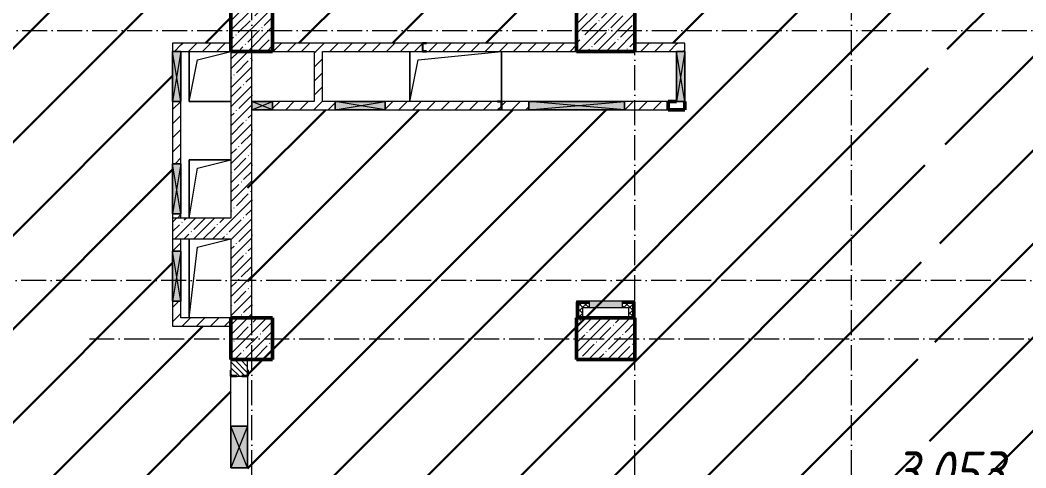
# Model space of a CAD drawing. Header units: millimetres. Extents: x -17017 to 628417, y -109036 to 199237.
# Drawn here: x 530578 to 542655, y -69285 to -63910 of the extents above; entities that cross this region are included whole.
import ezdxf

# ---------------------------------------------------------------- set-up
doc = ezdxf.new("R2010")
doc.units = ezdxf.units.MM
doc.linetypes.add('50_200_ШТРИХ_1Т_ш5_п1_п1_', pattern=[700, 500, -100, 0, -100])
for name, color, linetype, lineweight in [('A-DETL-GENF-OTLN', 7, 'Continuous', 9), ('A-FLOR-____-OTLN', 7, 'Continuous', 9), ('A-GENM-____-MCUT', 7, 'Continuous', 25), ('A-GENM-____-OTLN', 7, 'Continuous', 9), ('A-GENM-____-OTLN-1', 7, 'Continuous', 25), ('A-GLAZ-____-OTLN', 7, 'Continuous', 9), ('A-WALL-____-MCUT-1', 7, 'Continuous', 9), ('A-WALL-____-MCUT-2', 7, 'Continuous', 50), ('A-WALL-____-MCUT-3', 7, 'Continuous', 9), ('A-WALL-____-PATT-1', 7, 'Continuous', 9), ('A-WALL-FNSH-MCUT-1', 7, 'Continuous', 9), ('I-WALL-____-OTLN', 7, 'Continuous', 9), ('S-COLS-____-MCUT', 7, 'Continuous', 50), ('S-COLS-____-OTLN', 7, 'Continuous', 9), ('S-GRID-____-OTLN-1', 7, '50_200_ШТРИХ_1Т_ш5_п1_п1_', 9), ('Марки помещений', 7, 'Continuous', 9), ('стяжа', 7, 'Continuous', 30)]:
    doc.layers.add(name, color=color, linetype=linetype, lineweight=lineweight)
doc.layers.add('A-WALL-____-PATT-3', color=9, linetype='Continuous', lineweight=9, true_color=0x808080)
doc.styles.add('ISOCPEUR_I_2', font='isocpeui.ttf', dxfattribs={"width": 0.85, "height": 2.3})
pattern_1 = [(45, (239739.3, -3652.16), (-561.266, 561.266), [])]
pattern_2 = [(45, (523510, -90515.61), (-114.04925, 114.04925), []), (45, (523624.06, -90515.61), (-114.04925, 114.04925), [201.612, -40.322, 3.353, -36.97])]
pattern_3 = [(45, (523510.01, -90515.61), (-84.8528, 84.8528), [])]
pattern_4 = [(45, (523510.01, -90515.614), (-35.35534, 35.35534), []), (135, (523510.01, -90515.614), (-35.35534, -35.35534), [])]

# ---------------------------------------------------------------- blocks, each defined once
blk = doc.blocks.new('BSC_Колонна _Прямоугольная - 500х500-V7-АР1_План отверстий 3 этажа в осях 1-64_А-ГГ')
at = {"layer": 'S-COLS-____-OTLN'}
h = blk.add_hatch(dxfattribs=at)
h.set_pattern_fill('FP_41', color=256, style=0, pattern_type=2)
h.set_pattern_definition([(45, (-9850, -26481.04), (-114.04925, 114.04925), []), (45, (-9735.95, -26481.04), (-114.04925, 114.04925), [201.613, -40.323, 3.353, -36.97])])
h.paths.add_polyline_path([(-250, -250), (250, -250), (250, 250), (-250, 250)], flags=0)
at = {"layer": 'S-COLS-____-MCUT'}
for p, q in [((250, 250), (-250, 250)), ((-250, 250), (-250, -250)), ((250, -250), (250, 250)), ((-250, -250), (250, -250))]:
    blk.add_line(p, q, dxfattribs=at)
blk = doc.blocks.new('BSC_Колонна _Прямоугольная - 500х700-V10-АР1_План отверстий 3 этажа в осях 1-64_А-ГГ')
at = {"layer": 'S-COLS-____-OTLN'}
h = blk.add_hatch(dxfattribs=at)
h.set_pattern_fill('FP_44', color=256, style=0, pattern_type=2)
h.set_pattern_definition([(315, (-22781.04, 14100), (114.0493, 114.0493), []), (315, (-22781.04, 13985.95), (114.0493, 114.0493), [201.613, -40.323, 3.353, -36.97])])
h.paths.add_polyline_path([(-250, 350), (-250, -350), (250, -350), (250, 350)], flags=0)
at = {"layer": 'S-COLS-____-MCUT'}
for p, q in [((250, 350), (-250, 350)), ((-250, 350), (-250, -350)), ((250, -350), (250, 350)), ((-250, -350), (250, -350))]:
    blk.add_line(p, q, dxfattribs=at)
blk = doc.blocks.new('BSC_Колонна _Прямоугольная - 500х700-V11-АР1_План отверстий 3 этажа в осях 1-64_А-ГГ')
at = {"layer": 'S-COLS-____-OTLN'}
h = blk.add_hatch(dxfattribs=at)
h.set_pattern_fill('FP_45', color=256, style=0, pattern_type=2)
h.set_pattern_definition([(315, (-26481.04, 14100), (114.04925, 114.04925), []), (315, (-26481.04, 13985.95), (114.04925, 114.04925), [201.613, -40.323, 3.353, -36.97])])
h.paths.add_polyline_path([(-250, 350), (-250, -350), (250, -350), (250, 350)], flags=0)
at = {"layer": 'S-COLS-____-MCUT'}
for p, q in [((250, 350), (-250, 350)), ((-250, 350), (-250, -350)), ((250, -350), (250, 350)), ((-250, -350), (250, -350))]:
    blk.add_line(p, q, dxfattribs=at)
blk = doc.blocks.new('154_Фахверк_СКБ_Швеллер - Тип_100_3960-28494444-АР1_План отверстий 3 этажа в осях 1-64_А-ГГ')
at = {"layer": 'A-GENM-____-MCUT'}
for p, q in [((125, 50), (175, 50)), ((125, -50), (125, 50)), ((128, 47), (128, -47)), ((175, 47), (128, 47)), ((175, 50), (175, 47)), ((175, -50), (125, -50)), ((128, -47), (175, -47)), ((175, -47), (175, -50))]:
    blk.add_line(p, q, dxfattribs=at)
blk = doc.blocks.new('154_Фахверк_СКБ_Швеллер - Тип_100_3380-28551448-АР1_План отверстий 3 этажа в осях 1-64_А-ГГ')
at = {"layer": 'A-GENM-____-MCUT'}
for p, q in [((175, 50), (125, 50)), ((125, 50), (125, -50)), ((128, 47), (175, 47)), ((128, -47), (128, 47)), ((175, 47), (175, 50)), ((125, -50), (175, -50)), ((175, -47), (128, -47)), ((175, -50), (175, -47))]:
    blk.add_line(p, q, dxfattribs=at)
blk = doc.blocks.new('Фахверк_СКБ_Уголок - 200_3960-28268576-АР1_План отверстий 3 этажа в осях 1-64_А-ГГ')
at = {"layer": 'A-GENM-____-MCUT'}
for p, q in [((200, 156), (125, 156)), ((125, 156), (125, 81)), ((131, 81), (131, 150)), ((131, 150), (200, 150)), ((200, 150), (200, 156)), ((125, 81), (131, 81)), ((131, 19), (125, 19)), ((125, 19), (125, -56)), ((131, -50), (131, 19)), ((125, -56), (200, -56)), ((200, -50), (131, -50)), ((200, -56), (200, -50))]:
    blk.add_line(p, q, dxfattribs=at)
blk = doc.blocks.new('AR_Отверстие прямоугольное _в плите_ - AR_Отверстие прямоугольное _в плите_-30552824-АР1_План отверстий 3 этажа в осях 1-64_А-ГГ')
at = {"layer": 'A-GENM-____-OTLN'}
for p, q in [((250, 350), (-250, 350)), ((-250, 350), (-250, -350)), ((-250, -350), (-150, 250)), ((-150, 250), (250, 350))]:
    blk.add_line(p, q, dxfattribs=at)
blk = doc.blocks.new('AR_Отверстие прямоугольное _в плите_ - AR_Отверстие прямоугольное _в плите_-30552826-АР1_План отверстий 3 этажа в осях 1-64_А-ГГ')
at = {"layer": 'A-GENM-____-OTLN'}
for p, q in [((-250, 475), (-250, -475)), ((-250, -475), (-150, 375)), ((-150, 375), (250, 475))]:
    blk.add_line(p, q, dxfattribs=at)
blk = doc.blocks.new('AR_Отверстие прямоугольное _в плите_ - AR_Отверстие прямоугольное _в плите_-30552682-АР1_План отверстий 3 этажа в осях 1-64_А-ГГ')
at = {"layer": 'A-GENM-____-OTLN'}
for p, q in [((-550, 300), (-550, -300)), ((-450, 200), (550, 300)), ((550, -300), (550, 300)), ((-550, -300), (-450, 200))]:
    blk.add_line(p, q, dxfattribs=at)
blk = doc.blocks.new('AR_Отверстие прямоугольное _в плите_ - AR_Отверстие прямоугольное _в плите_-30552698-АР1_План отверстий 3 этажа в осях 1-64_А-ГГ')
at = {"layer": 'A-GENM-____-OTLN'}
for p, q in [((-250, 300), (-250, -300)), ((-150, 200), (250, 300)), ((-250, -300), (-150, 200)), ((-250, -300), (250, -300))]:
    blk.add_line(p, q, dxfattribs=at)
blk = doc.blocks.new('AR_Отверстие Ниша - Лючок-32406239-АР1_План отверстий 3 этажа в осях 1-64_А-ГГ')
at = {"layer": 'A-GLAZ-____-OTLN'}
blk.add_hatch(color=256, dxfattribs=at).paths.add_polyline_path([(200, 37), (-200, 37), (-200, -38), (200, -38)], flags=0)
for p, q in [((200, 37), (-200, 37)), ((-200, 37), (-200, -38)), ((200, -38), (200, 37)), ((-200, -38), (200, -38))]:
    blk.add_line(p, q, dxfattribs=at)
blk = doc.blocks.new('AR_Отверстие прямоугольное _в стене_ - AR_Отверстие прямоугольное _в стене__ОВ-36997986-АР1_План отверстий 3 этажа в осях 1-64_А-ГГ')
at = {"layer": 'A-GLAZ-____-OTLN'}
blk.add_hatch(color=256, dxfattribs=at).paths.add_polyline_path([(300, 50), (-300, 50), (-300, -50), (300, -50)], flags=0)
at = {"layer": 'A-DETL-GENF-OTLN'}
for p, q in [((-300, -50), (-300, 50)), ((-300, 50), (300, 50)), ((300, 50), (-300, -50)), ((-300, 50), (300, -50)), ((300, 50), (-300, 50)), ((-300, 50), (-300, -50)), ((300, 50), (300, -50)), ((300, -50), (300, 50)), ((300, -50), (-300, -50)), ((-300, -50), (300, -50))]:
    blk.add_line(p, q, dxfattribs=at)
blk = doc.blocks.new('AR_Отверстие прямоугольное _в стене__БезПР - AR_Отверстие прямоугольное _в стене__БезПР-36428146-АР1_План отверстий 3 этажа в осях 1-64_А-ГГ')
at = {"layer": 'A-GLAZ-____-OTLN'}
blk.add_hatch(color=256, dxfattribs=at).paths.add_polyline_path([(125, 50), (-125, 50), (-125, -50), (125, -50)], flags=0)
at = {"layer": 'A-DETL-GENF-OTLN'}
for p, q in [((-125, -50), (-125, 50)), ((-125, 50), (125, 50)), ((125, 50), (-125, -50)), ((-125, 50), (125, -50)), ((125, 50), (-125, 50)), ((-125, 50), (-125, -50)), ((125, 50), (125, -50)), ((125, -50), (125, 50)), ((125, -50), (-125, -50)), ((-125, -50), (125, -50))]:
    blk.add_line(p, q, dxfattribs=at)
blk = doc.blocks.new('AR_Отверстие прямоугольное _в стене_ - AR_Отверстие прямоугольное _в стене__ОВ-37085671-АР1_План отверстий 3 этажа в осях 1-64_А-ГГ')
at = {"layer": 'A-GLAZ-____-OTLN'}
blk.add_hatch(color=256, dxfattribs=at).paths.add_polyline_path([(-376, 50), (-575, 50), (-575, -50), (575, -50), (575, 50)], flags=0)
at = {"layer": 'A-DETL-GENF-OTLN'}
for p, q in [((-575, -50), (-575, 50)), ((-575, 50), (575, 50)), ((575, 50), (-575, -50)), ((-575, 50), (575, -50)), ((575, 50), (-575, 50)), ((-575, 50), (-575, -50)), ((575, 50), (575, -50)), ((575, -50), (575, 50)), ((575, -50), (-575, -50)), ((-575, -50), (575, -50))]:
    blk.add_line(p, q, dxfattribs=at)
blk = doc.blocks.new('AR_Отверстие прямоугольное _в стене__БезПР - AR_Отверстие прямоугольное _в стене__БезПР-36427847-АР1_План отверстий 3 этажа в осях 1-64_А-ГГ')
at = {"layer": 'A-GLAZ-____-OTLN'}
blk.add_hatch(color=256, dxfattribs=at).paths.add_polyline_path([(250, 100), (-250, 100), (-250, -100), (250, -100)], flags=0)
at = {"layer": 'A-DETL-GENF-OTLN'}
for p, q in [((-250, -100), (-250, 100)), ((-250, 100), (250, 100)), ((250, 100), (-250, -100)), ((-250, 100), (250, -100)), ((250, 100), (-250, 100)), ((-250, 100), (-250, -100)), ((250, 100), (250, -100)), ((250, -100), (250, 100)), ((250, -100), (-250, -100)), ((-250, -100), (250, -100))]:
    blk.add_line(p, q, dxfattribs=at)
at = {"layer": 'A-GLAZ-____-OTLN'}
blk.add_line((250, 100), (-250, 100), dxfattribs=at)
blk = doc.blocks.new('AR_Отверстие прямоугольное _в стене__БезПР - AR_Отверстие прямоугольное _в стене__БезПР-36899670-АР1_План отверстий 3 этажа в осях 1-64_А-ГГ')
at = {"layer": 'A-GLAZ-____-OTLN'}
blk.add_hatch(color=256, dxfattribs=at).paths.add_polyline_path([(300, 50), (-300, 50), (-300, -50), (300, -50)], flags=0)
at = {"layer": 'A-DETL-GENF-OTLN'}
for p, q in [((-300, -50), (-300, 50)), ((-300, 50), (300, 50)), ((300, 50), (-300, -50)), ((-300, 50), (300, -50)), ((300, 50), (-300, 50)), ((-300, 50), (-300, -50)), ((300, 50), (300, -50)), ((300, -50), (300, 50)), ((300, -50), (-300, -50)), ((-300, -50), (300, -50))]:
    blk.add_line(p, q, dxfattribs=at)
at = {"layer": 'A-GLAZ-____-OTLN'}
blk.add_line((300, 50), (-300, 50), dxfattribs=at)
blk = doc.blocks.new('AR_Отверстие прямоугольное _в стене_ - AR_Отверстие прямоугольное _в стене__ОВ-36998953-АР1_План отверстий 3 этажа в осях 1-64_А-ГГ')
at = {"layer": 'A-GLAZ-____-OTLN'}
blk.add_hatch(color=256, dxfattribs=at).paths.add_polyline_path([(300, 50), (-300, 50), (-300, -50), (300, -50)], flags=0)
at = {"layer": 'A-DETL-GENF-OTLN'}
for p, q in [((-300, -50), (-300, 50)), ((-300, 50), (300, 50)), ((300, 50), (-300, -50)), ((-300, 50), (300, -50)), ((300, 50), (-300, 50)), ((-300, 50), (-300, -50)), ((300, 50), (300, -50)), ((300, -50), (300, 50)), ((300, -50), (-300, -50)), ((-300, -50), (300, -50))]:
    blk.add_line(p, q, dxfattribs=at)
blk = doc.blocks.new('AR_Отверстие прямоугольное _в стене_ - AR_Отверстие прямоугольное _в стене__ОВ-36996514-АР1_План отверстий 3 этажа в осях 1-64_А-ГГ')
at = {"layer": 'A-GLAZ-____-OTLN'}
blk.add_hatch(color=256, dxfattribs=at).paths.add_polyline_path([(300, -50), (300, 50), (-300, 50), (-300, -50)], flags=0)
at = {"layer": 'A-DETL-GENF-OTLN'}
for p, q in [((-300, -50), (-300, 50)), ((-300, 50), (300, 50)), ((300, 50), (-300, -50)), ((-300, 50), (300, -50)), ((300, 50), (-300, 50)), ((-300, 50), (-300, -50)), ((300, 50), (300, -50)), ((300, -50), (300, 50)), ((300, -50), (-300, -50)), ((-300, -50), (300, -50))]:
    blk.add_line(p, q, dxfattribs=at)
blk = doc.blocks.new('BSC_Колонна _Прямоугольная1 - 200х100 _металл_-V219-АР1_План отверстий 3 этажа в осях 1-64_А-ГГ')
at = {"layer": 'S-COLS-____-MCUT'}
for p, q in [((0, 50), (-100, 50)), ((-100, 50), (-100, -50)), ((100, -50), (100, 50)), ((-100, -50), (100, -50))]:
    blk.add_line(p, q, dxfattribs=at)
blk = doc.blocks.new('3эт')
at = {"layer": 'S-GRID-____-OTLN-1', "color": 251, "ltscale": 0.6, "true_color": 0x636466}
for p, q in [((293620.7, -91346.1), (293620.7, -36982.5)), ((298220.7, -91346.1), (298220.7, -36982.5)), ((300820.7, -91346.1), (300820.7, -36982.5)), ((279101.9, -60382.4), (310478.4, -60382.4)), ((310478.4, -63382.4), (279101.9, -63382.4)), ((291670.7, -64082.4), (310478.4, -64082.4))]:
    blk.add_line(p, q, dxfattribs=at)

msp = doc.modelspace()

# ---------------------------------------------------------------- hatches: boundary and pattern name
at = {"layer": 'A-WALL-____-PATT-1'}
h = msp.add_hatch(dxfattribs=at)
h.set_pattern_fill('FP_4', color=256, style=0, pattern_type=2)
h.set_pattern_definition(pattern_3)
h.paths.add_polyline_path([(532410, -66285), (532510, -66285), (532510, -66235), (532410, -66235)], flags=0)
h.paths.add_polyline_path([(532510, -65635), (532510, -64885), (532410, -64885), (532410, -65635), (532443, -65635)], flags=0)
h.paths.add_polyline_path([(532410, -64285), (532510, -64285), (532510, -64185), (532410, -64185)], flags=0)
h = msp.add_hatch(dxfattribs=at)
h.set_pattern_fill('FP_4', color=256, style=0, pattern_type=2)
h.set_pattern_definition(pattern_3)
h.paths.add_polyline_path([(533110, -64285), (533110, -64185), (532510, -64185), (532510, -64285)], flags=0)
h = msp.add_hatch(dxfattribs=at)
h.set_pattern_fill('FP_4', color=256, style=0, pattern_type=2)
h.set_pattern_definition(pattern_3)
h.paths.add_polyline_path([(537260, -64285), (537260, -64185), (535460, -64185), (535460, -64188), (535413, -64188), (535413, -64282), (535460, -64282), (535460, -64285)], flags=0)
h.paths.add_polyline_path([(534210, -64285), (535410, -64285), (535410, -64185), (533610, -64185), (533610, -64285), (534110, -64285)], flags=0)
h = msp.add_hatch(dxfattribs=at)
h.set_pattern_fill('FP_4', color=256, style=0, pattern_type=2)
h.set_pattern_definition(pattern_3)
h.paths.add_polyline_path([(538460, -64285), (538460, -64185), (537960, -64185), (537960, -64285)], flags=0)
h = msp.add_hatch(dxfattribs=at)
h.set_pattern_fill('FP_4', color=256, style=0, pattern_type=2)
h.set_pattern_definition(pattern_3)
h.paths.add_polyline_path([(538560, -64285), (538560, -64185), (538460, -64185), (538460, -64285), (538546, -64285)], flags=0)
h = msp.add_hatch(dxfattribs=at)
h.set_pattern_fill('FP_38', color=256, style=0, pattern_type=2)
h.set_pattern_definition(pattern_2)
h.paths.add_polyline_path([(533110, -67485), (533360, -67485), (533360, -64285), (533110, -64285), (533110, -66535)], flags=0)
h = msp.add_hatch(dxfattribs=at)
h.set_pattern_fill('FP_4', color=256, style=0, pattern_type=2)
h.set_pattern_definition(pattern_3)
h.paths.add_polyline_path([(534210, -64885), (534210, -64285), (534110, -64285), (534110, -64885)], flags=0)
h = msp.add_hatch(dxfattribs=at)
h.set_pattern_fill('FP_4', color=256, style=0, pattern_type=2)
h.set_pattern_definition(pattern_3)
h.paths.add_polyline_path([(538360, -64985), (538360, -64885), (537835, -64885), (537835, -64985)], flags=0)
h.paths.add_polyline_path([(536360, -64985), (536685, -64985), (536685, -64885), (536360, -64885), (536360, -64982)], flags=0)
h.paths.add_polyline_path([(536310, -64985), (536310, -64982), (536357, -64982), (536357, -64888), (536310, -64888), (536310, -64885), (534960, -64885), (534960, -64985)], flags=0)
h.paths.add_polyline_path([(533610, -64985), (534360, -64985), (534360, -64885), (533610, -64885), (533610, -64955)], flags=0)
h = msp.add_hatch(dxfattribs=at)
h.set_pattern_fill('FP_38', color=256, style=0, pattern_type=2)
h.set_pattern_definition(pattern_2)
h.paths.add_polyline_path([(533110, -66535), (533110, -66285), (532410, -66285), (532410, -66535)], flags=0)
h = msp.add_hatch(dxfattribs=at)
h.set_pattern_fill('FP_4', color=256, style=0, pattern_type=2)
h.set_pattern_definition(pattern_3)
h.paths.add_polyline_path([(532410, -67485), (532510, -67485), (532510, -67285), (532410, -67285)], flags=0)
h.paths.add_polyline_path([(532410, -66685), (532510, -66685), (532510, -66535), (532410, -66535)], flags=0)
h = msp.add_hatch(dxfattribs=at)
h.set_pattern_fill('FP_4', color=256, style=0, pattern_type=2)
h.set_pattern_definition(pattern_3)
h.paths.add_polyline_path([(533110, -67585), (533110, -67485), (532410, -67485), (532410, -67585)], flags=0)
h = msp.add_hatch(dxfattribs=at)
h.set_pattern_fill('FP_6', color=256, style=0, pattern_type=2)
h.set_pattern_definition([(135, (523510.01, -90515.614), (-35.35534, -35.35534), [])])
h.paths.add_polyline_path([(533310, -72785), (533310, -72135), (533110, -72135), (533110, -72785)], flags=0)
h.paths.add_polyline_path([(533255, -71985), (533310, -71985), (533310, -71685), (533110, -71685), (533110, -71985)], flags=0)
h.paths.add_polyline_path([(533310, -71435), (533310, -69891), (533241, -69891), (533241, -69885), (533179, -69885), (533179, -69891), (533110, -69891), (533110, -71435), (533217, -71435)], flags=0)
h.paths.add_polyline_path([(533179, -68185), (533241, -68185), (533241, -68179), (533310, -68179), (533310, -67985), (533110, -67985), (533110, -68179), (533179, -68179)], flags=0)
at = {"layer": 'A-WALL-____-PATT-3'}
h = msp.add_hatch(dxfattribs=at)
h.set_pattern_fill('FP_7', color=256, style=0, pattern_type=2)
h.set_pattern_definition(pattern_4)
h.paths.add_polyline_path([(537935, -67360), (537935, -67310), (537810, -67310), (537810, -67360), (537885, -67360)], flags=0)
h.paths.add_polyline_path([(537410, -67360), (537410, -67310), (537285, -67310), (537285, -67360), (537335, -67360)], flags=0)
h = msp.add_hatch(dxfattribs=at)
h.set_pattern_fill('FP_7', color=256, style=0, pattern_type=2)
h.set_pattern_definition(pattern_4)
h.paths.add_polyline_path([(537335, -67485), (537335, -67360), (537285, -67360), (537285, -67485)], flags=0)
h = msp.add_hatch(dxfattribs=at)
h.set_pattern_fill('FP_7', color=256, style=0, pattern_type=2)
h.set_pattern_definition(pattern_4)
h.paths.add_polyline_path([(537935, -67485), (537935, -67360), (537885, -67360), (537885, -67485)], flags=0)
at = {"layer": 'S-COLS-____-OTLN'}
h = msp.add_hatch(dxfattribs=at)
h.set_pattern_fill('FP_38', color=256, style=0, pattern_type=2)
h.set_pattern_definition(pattern_2)
h.paths.add_polyline_path([(533110, -67985), (533610, -67985), (533610, -67485), (533110, -67485)], flags=0)
at = {"layer": 'стяжа'}
h = msp.add_hatch(dxfattribs=at)
h.set_pattern_fill('ANSI31', color=5, scale=250)
h.set_pattern_definition(pattern_1)
h.paths.add_polyline_path([(528910, -76885), (528904, -76885), (528904, -76810), (528910, -76585), (528610, -76585), (528310, -76585), (528310, -75485), (528310, -75085), (528310, -72785), (528610, -72785), (529110, -72785), (529110, -72560), (529110, -72410), (529116, -72410), (529116, -72479), (529116, -72485), (529116, -72560), (529110, -72785), (529110, -73285), (529112, -73310), (529116, -73310), (529116, -73385), (529110, -73630), (529110, -73880), (529110, -74085), (529116, -74085), (529116, -74160), (529116, -74285), (529110, -74460), (529110, -74910), (529116, -74910), (529116, -74979), (529116, -74985), (529116, -75060), (529110, -76085), (529110, -76585), (529110, -76810), (529116, -76810), (529116, -76885), (529110, -78585), (529116, -78585), (529116, -78660), (529110, -78810), (529116, -78810), (529116, -78885), (529110, -79585), (529116, -79585), (529116, -79660), (529116, -79785), (529110, -80485), (529110, -80985), (533110, -80985), (533110, -80485), (533110, -80360), (533104, -80360), (533104, -80285), (533110, -79135), (533104, -79135), (533104, -79060), (533110, -78560), (533104, -78560), (533104, -78480), (533110, -78480), (533110, -76785), (533104, -76785), (533104, -76710), (533110, -76585), (533110, -76085), (533110, -74460), (533110, -74160), (533110, -73985), (533110, -73585), (533110, -73285), (532510, -73285), (532510, -73031), (532510, -72285), (532510, -71900), (532510, -71750), (532510, -71335), (532510, -70235), (532510, -70085), (533110, -70085), (533110, -69960), (533104, -69960), (533104, -69880), (533110, -69880), (533110, -69285), (533110, -68785), (533110, -68185), (533104, -68185), (533104, -68110), (533110, -67985), (533110, -67585), (532410, -67585), (532410, -67285), (532410, -66685), (532410, -66535), (532410, -66285), (532410, -66235), (532410, -65635), (532410, -64885), (532410, -64285), (532410, -64185), (533110, -64185), (533110, -63785), (533110, -63260), (533104, -63260), (533104, -63180), (533110, -63180), (533110, -62035), (533104, -62035), (533104, -61960), (533110, -61085), (533110, -60185), (535310, -60185), (535360, -60185), (537410, -60285), (537360, -60285), (537360, -61085), (533110, -61085), (533110, -62029), (533179, -62029), (533229, -62035), (533310, -62035), (533310, -61960), (533310, -61285), (541710, -61285), (541710, -58035), (541510, -58035), (541510, -61085), (537610, -61085), (537610, -60041), (537541, -60041), (537541, -60035), (537410, -60035), (537410, -58885), (537404, -58885), (537404, -58810), (537410, -58285), (537410, -57785), (537410, -57485), (538104, -57485), (538104, -57385), (538110, -56385), (538110, -55985), (538110, -55685), (538104, -55685), (538104, -55585), (537410, -55585), (537410, -55485), (537410, -54485), (537410, -53935), (537410, -52285), (537410, -51785), (537410, -51335), (537410, -49235), (537860, -49235), (537860, -49085), (537854, -49085), (537854, -49010), (537860, -48185), (537854, -48185), (537854, -48110), (537854, -48035), (537860, -47535), (537860, -47085), (537860, -46685), (537860, -44885), (537860, -43285), (537610, -43285), (537610, -43135), (537410, -43135), (537011, -43041), (536910, -43041), (535110, -43035), (535110, -43041), (535035, -43041), (533610, -43035), (533610, -43285), (533610, -43610), (533616, -43610), (533616, -43685), (533610, -44425), (533610, -44825), (533610, -45310), (533616, -45310), (533616, -45379), (533616, -45385), (533616, -45460), (533610, -46285), (533610, -46785), (533610, -46885), (533610, -48935), (533560, -49085), (533410, -49085), (533410, -49135), (529110, -49135), (529110, -51785), (529110, -52285), (529110, -52510), (529116, -52510), (529116, -52585), (529041, -52585), (528910, -52585), (528910, -54380), (529110, -54380), (529110, -54310), (529116, -54310), (529116, -54379), (529116, -54385), (529116, -54460), (529110, -54785), (529110, -55285), (529110, -55585), (529116, -55585), (529116, -55660), (529110, -55660), (529110, -55591), (528979, -55591), (528979, -55585), (528904, -55585), (528904, -55660), (528910, -55660), (528910, -56479), (529041, -56479), (529041, -56485), (529110, -56485), (529110, -57785), (529110, -58285), (529110, -58610), (529116, -58610), (529116, -58785), (529110, -58785), (529110, -59185), (529110, -60310), (529116, -60310), (529116, -60379), (529116, -60385), (529116, -60460), (529110, -63785), (529110, -64285), (529110, -64710), (529116, -64710), (529116, -64785), (529116, -64791), (529116, -64860), (529110, -65085), (529110, -65685), (529110, -65860), (529116, -65860), (529116, -65929), (529116, -65935), (529116, -66010), (529110, -66785), (529110, -67285), (529110, -68410), (529116, -68410), (529116, -68485), (529116, -68491), (529116, -68560), (529110, -69185), (529110, -69560), (529116, -69560), (529116, -69629), (529116, -69635), (529116, -69710), (529110, -70195), (529110, -70595), (529110, -71335), (529110, -71510), (529116, -71510), (529116, -71585), (529116, -71591), (529116, -71735), (528910, -71735), (528910, -71660), (528904, -71660), (528904, -71591), (528904, -71585), (528904, -71510), (528910, -71335), (529110, -71335), (529110, -70595), (528910, -70595), (528910, -70485), (528610, -70485), (528610, -71185), (528510, -71285), (528510, -69785), (528456, -69785), (527260, -69785), (527085, -69785), (527085, -71860), (521710, -71860), (521710, -69785), (521310, -69785), (521310, -70560), (521316, -70560), (521316, -70635), (521310, -72435), (521316, -72435), (521316, -72585), (521410, -72585), (521410, -72785), (521560, -72785), (521560, -73285), (521310, -73285), (521310, -73560), (521316, -73560), (521316, -73635), (521310, -75435), (521316, -75435), (521316, -75510), (521312, -75885), (521410, -75885), (521410, -76085), (521560, -76085), (521560, -76585), (521410, -76585), (521410, -76785), (521316, -76808), (521316, -76885), (521310, -78685), (521316, -78685), (521316, -78760), (521310, -80485), (521560, -80485), (521560, -80735), (523695, -80735), (523695, -80235), (525660, -80235), (526210, -80235), (528310, -80235), (528310, -78685), (528904, -78685), (528904, -78585)])
h.paths.add_polyline_path([(528904, -72560), (528904, -72485), (528904, -72479), (528910, -72479), (529070, -72480), (529070, -72485), (528979, -72485), (528979, -72491), (528910, -72491), (528910, -72560)], flags=16)
h.paths.add_polyline_path([(533110, -58285), (533110, -57785), (533610, -57785), (533610, -58285)], flags=16)
h.paths.add_polyline_path([(537404, -60110), (537404, -60041), (537410, -60041), (537410, -60110)], flags=16)
h.paths.add_polyline_path([(529116, -56485), (529116, -56410), (529110, -56410), (529110, -56479)], flags=16)
h.paths.add_polyline_path([(533110, -52285), (533110, -51785), (533610, -51785), (533610, -52285)], flags=16)
h.paths.add_polyline_path([(528910, -65685), (528910, -65085), (528910, -64860), (528904, -64860), (528904, -64791), (528904, -64785), (528904, -64635), (528360, -64635), (528360, -63285), (528360, -62935), (528360, -62860), (528360, -62060), (528360, -61035), (528206, -61035), (528160, -61035), (527010, -61035), (526964, -61035), (526810, -61035), (526810, -61485), (526110, -61485), (526110, -61035), (523710, -61035), (523660, -61035), (521310, -61035), (521310, -61560), (521316, -61560), (521316, -61635), (521310, -63785), (521560, -63785), (521560, -64285), (521410, -64285), (521410, -64485), (521310, -66435), (521310, -66435), (521316, -66435), (521316, -66585), (521410, -66585), (521410, -66785), (521560, -66785), (521560, -66935), (524960, -66935), (524960, -66535), (525060, -66535), (525360, -66535), (526810, -66535), (526860, -66535), (528460, -66535), (528910, -66535), (528910, -66010), (528904, -66010), (528904, -65935), (528904, -65929), (528904, -65860)], flags=17)
h.paths.add_polyline_path([(526885, -69785), (524260, -69785), (524210, -69785), (521910, -69785), (521910, -71660), (526885, -71660)], flags=17)
h.paths.add_polyline_path([(536910, -80135), (537260, -80135), (537260, -78735), (535360, -78735), (535310, -78735), (533310, -78735), (533310, -79060), (533316, -79060), (533316, -79135), (533310, -80285), (533316, -80285), (533316, -80360), (533310, -80485), (533610, -80485), (533610, -80735), (536910, -80735), (536910, -80535)], flags=17)
h.paths.add_polyline_path([(555335, -85285), (554710, -85285), (552310, -85285), (552310, -85035), (552110, -85035), (551010, -85035), (550560, -85035), (549310, -85035), (549310, -84935), (549310, -84635), (548985, -84635), (548985, -84641), (548910, -84641), (548910, -84635), (548460, -84635), (548060, -84635), (547210, -84635), (547210, -84641), (547135, -84641), (546710, -84638), (546710, -85235), (545810, -85235), (543310, -85235), (542610, -85235), (542610, -84641), (542510, -84641), (542510, -84635), (541960, -84635), (541560, -84635), (540810, -84635), (540810, -84935), (540810, -85035), (539460, -85035), (539010, -85035), (538510, -85035), (538510, -92185), (540310, -92185), (540310, -91935), (540810, -91935), (540810, -92085), (541010, -92085), (541010, -92185), (543310, -92185), (543310, -91935), (543810, -91935), (543810, -92085), (544010, -92085), (544010, -92185), (546310, -92185), (546310, -92179), (546385, -92179), (546760, -92181), (546760, -92085), (546960, -92085), (546960, -92185), (547435, -92185), (547435, -92179), (547510, -92179), (549310, -92185), (549310, -91935), (549810, -91935), (549810, -92085), (550010, -92085), (550010, -92185), (550435, -92185), (550435, -92179), (550510, -92179), (552310, -92185), (552310, -91935), (552810, -91935), (552810, -92185), (553435, -92185), (553435, -92179), (553510, -92179), (555310, -92185), (555310, -92179)])
h.paths.add_polyline_path([(558310, -88035), (558310, -87985), (558310, -85185), (557910, -85185), (557910, -84635), (557785, -84635), (557785, -84641), (557710, -84641), (557710, -84635), (557065, -84635), (556815, -84635), (556560, -84635), (556560, -84641), (556485, -84641), (556210, -84636), (556210, -85185), (555535, -85185), (555535, -92185), (556435, -92185), (556435, -92179), (556510, -92179), (558310, -92185), (558310, -91935), (558310, -91885), (558310, -90735), (558310, -90689)])
h.paths.add_polyline_path([(586160, -85035), (581160, -85035), (581160, -84635), (580260, -84635), (580260, -84641), (580185, -84641), (579535, -84635), (579535, -84641), (579460, -84641), (579460, -84635), (578960, -84635), (578560, -84635), (577760, -84635), (577760, -84641), (577685, -84641), (577360, -84635), (577360, -84935), (577010, -84935), (577010, -85385), (576910, -85385), (576860, -85385), (575660, -85385), (574260, -85385), (574260, -85135), (571960, -85135), (571360, -85135), (571310, -85135), (571210, -85135), (571210, -84641), (571110, -84641), (570700, -84635), (569800, -84635), (569310, -84635), (569310, -84641), (569160, -84641), (569160, -85035), (567860, -85035), (567860, -84935), (567860, -84635), (567735, -84635), (567735, -84641), (567660, -84641), (567220, -84635), (566820, -84635), (565960, -84635), (565960, -84641), (565910, -84641), (565910, -85185), (564860, -85185), (564060, -85185), (563760, -85185), (563160, -85185), (563060, -85185), (561860, -85185), (561860, -91935), (562360, -91935), (562360, -92085), (562560, -92085), (562385, -92110), (562360, -92185), (562360, -92435), (562704, -92435), (562704, -92366), (562710, -92254), (562710, -92435), (564510, -92435), (564510, -92366), (564510, -92254), (564510, -92179), (564660, -92179), (564660, -92085), (564860, -92085), (564860, -91935), (565360, -91935), (565360, -92085), (565560, -92085), (565385, -92110), (565360, -92185), (565360, -92435), (565704, -92435), (565704, -92366), (565710, -92254), (565710, -92435), (567510, -92435), (567510, -92366), (567510, -92254), (567510, -92179), (567585, -92179), (567860, -92185), (567860, -91935), (568360, -91935), (568360, -92085), (568560, -92085), (568385, -92110), (568360, -92185), (568360, -92435), (568704, -92435), (568704, -92366), (568710, -92254), (568710, -92435), (573510, -92435), (573510, -92366), (573510, -92254), (573510, -92179), (573660, -92179), (573660, -92085), (573860, -92085), (573860, -91935), (574360, -91935), (574360, -92185), (574635, -92185), (574635, -92179), (574710, -92179), (576510, -92185), (576510, -92179), (576660, -92179), (576660, -92085), (576860, -92085), (576860, -91935), (577360, -91935), (577360, -92085), (577560, -92085), (577385, -92110), (577360, -92185), (577360, -92435), (577704, -92435), (577704, -92366), (577710, -92254), (577710, -92435), (579510, -92435), (579510, -92366), (579510, -92254), (579510, -92179), (579585, -92179), (580635, -92185), (580635, -92179), (580710, -92179), (582510, -92185), (582510, -92179), (582660, -92179), (582660, -92085), (582860, -92085), (582860, -91935), (583360, -91935), (583360, -92185), (583635, -92185), (583635, -92179), (583710, -92179), (585510, -92185), (585510, -92179), (585660, -92179), (585660, -92085), (585860, -92085), (585860, -91935), (586160, -91935)])
h.paths.add_polyline_path([(562704, -92185), (562635, -92185), (562635, -92179), (562704, -92179)], flags=16)
h.paths.add_polyline_path([(565635, -92179), (565704, -92179), (565704, -92185), (565635, -92185)], flags=16)
h.paths.add_polyline_path([(568635, -92179), (568704, -92179), (568704, -92185), (568635, -92185)], flags=16)
h.paths.add_polyline_path([(577635, -92179), (577704, -92179), (577704, -92185), (577635, -92185)], flags=16)
h.paths.add_polyline_path([(560505, -85335), (558410, -85335), (558410, -87985), (558410, -88035), (558410, -90460), (560505, -90460)], flags=17)
h.paths.add_polyline_path([(561810, -85335), (560705, -85335), (560705, -90660), (558410, -90660), (558410, -90735), (558410, -91935), (558810, -91935), (558810, -92185), (559435, -92185), (559435, -92179), (559510, -92179), (561310, -92185), (561310, -91935), (561810, -91935)])
h.paths.add_polyline_path([(524295, -77976), (525954, -77976), (525954, -76776), (524295, -76776)], flags=24)
h.paths.add_polyline_path([(533689, -57118), (535279, -57118), (535279, -55918), (533689, -55918)], flags=24)
h.paths.add_polyline_path([(523885, -64232), (525586, -64232), (525586, -63032), (523885, -63032)], flags=24)
h.paths.add_polyline_path([(534085, -80327), (535729, -80327), (535729, -79127), (534085, -79127)], flags=24)
h.paths.add_polyline_path([(543427, -78355), (545084, -78355), (545084, -77155), (543427, -77155)], flags=9)
h.paths.add_polyline_path([(547127, -88804), (548814, -88804), (548814, -87604), (547127, -87604)], flags=24)
h.paths.add_polyline_path([(555836, -88785), (557494, -88785), (557494, -87585), (555836, -87585)], flags=24)
h.paths.add_polyline_path([(571632, -88582), (573291, -88582), (573291, -87382), (571632, -87382)], flags=24)
h.paths.add_polyline_path([(589685, -88724), (591318, -88724), (591318, -87524), (589685, -87524)], flags=9)
h.paths.add_polyline_path([(579987, -83561), (581665, -83561), (581665, -82361), (579987, -82361)], flags=9)
h = msp.add_hatch(dxfattribs=at)
h.set_pattern_fill('ANSI31', color=5, scale=250)
h.set_pattern_definition(pattern_1)
h.paths.add_polyline_path([(541510, -58035), (539960, -58035), (538810, -58035), (538110, -58035), (538110, -58285), (537610, -58285), (537610, -58810), (537616, -58810), (537616, -58885), (537610, -60035), (537616, -60035), (537616, -60110), (537610, -61085), (541510, -61085)])
h.paths.add_polyline_path([(537860, -62035), (537860, -61989), (537860, -61285), (533310, -61285), (533310, -61960), (533316, -61960), (533316, -62035), (533310, -63185), (533316, -63185), (533316, -63260), (533310, -63785), (533610, -63785), (533610, -64185), (535410, -64185), (535460, -64185), (537260, -64185), (537260, -63785), (537860, -63785), (537860, -63231), (537860, -63185)])
h = msp.add_hatch(dxfattribs=at)
h.set_pattern_fill('ANSI31', color=3, scale=250)
h.set_pattern_definition(pattern_1)
h.paths.add_polyline_path([(541710, -64985), (533310, -64985), (533310, -78635), (540980, -78635)])
h.paths.add_polyline_path([(538560, -64185), (541710, -64185), (541710, -64985), (538560, -64985)])
h.paths.add_polyline_path([(541710, -61285), (537960, -61285), (537960, -64185), (541710, -64185)])
h.paths.add_polyline_path([(541710, -58035), (546810, -58035), (546810, -80485), (540910, -80610)])

# ---------------------------------------------------------------- linework, layer by layer
at = {"layer": 'A-FLOR-____-OTLN'}
for p, q in [((532610, -64885), (532610, -64285)), ((535260, -64885), (535260, -64285)), ((536360, -64285), (536360, -64885)), ((533110, -64885), (532610, -64885)), ((532610, -65585), (533110, -65585)), ((532610, -66285), (532610, -65585)), ((532610, -67485), (532610, -66535))]:
    msp.add_line(p, q, dxfattribs=at)
at = {"layer": 'A-WALL-____-MCUT-1'}
for p, q in [((533110, -64285), (533110, -66285)), ((533360, -64885), (533360, -64285)), ((533360, -67485), (533360, -64985)), ((533110, -66285), (532410, -66285)), ((532410, -66285), (532410, -66535)), ((532410, -66535), (533110, -66535)), ((533110, -66535), (533110, -67485)), ((533110, -67485), (533360, -67485))]:
    msp.add_line(p, q, dxfattribs=at)
at = {"layer": 'A-WALL-____-MCUT-2'}
for p, q in [((537410, -67297), (537273, -67297)), ((537273, -67297), (537273, -67485)), ((537948, -67297), (537810, -67297)), ((537948, -67297), (537948, -67485))]:
    msp.add_line(p, q, dxfattribs=at)
at = {"layer": 'A-WALL-____-MCUT-3'}
for p, q in [((537410, -67310), (537285, -67310)), ((537285, -67310), (537285, -67485)), ((537335, -67360), (537410, -67360)), ((537335, -67485), (537335, -67360)), ((537935, -67310), (537810, -67310)), ((537810, -67360), (537885, -67360)), ((537885, -67360), (537885, -67485)), ((537935, -67310), (537935, -67485)), ((533110, -67985), (533110, -68110)), ((533310, -67985), (533110, -67985)), ((533310, -68110), (533310, -67985)), ((533179, -68185), (533241, -68185))]:
    msp.add_line(p, q, dxfattribs=at)
at = {"layer": 'A-WALL-FNSH-MCUT-1'}
for p, q in [((532410, -64185), (532410, -64285)), ((533110, -64185), (532410, -64185)), ((535410, -64185), (533610, -64185)), ((537260, -64185), (535460, -64185)), ((538560, -64185), (537960, -64185)), ((538560, -64285), (538560, -64185)), ((532510, -64285), (533110, -64285)), ((533610, -64285), (534110, -64285)), ((534110, -64285), (534110, -64885)), ((534210, -64285), (535410, -64285)), ((534210, -64885), (534210, -64285)), ((535460, -64285), (537260, -64285)), ((537960, -64285), (538460, -64285)), ((532410, -64885), (532410, -65635)), ((532510, -65635), (532510, -64885)), ((534110, -64885), (533610, -64885)), ((534360, -64885), (534210, -64885)), ((536310, -64885), (534960, -64885)), ((536685, -64885), (536360, -64885)), ((538360, -64885), (537835, -64885)), ((533610, -64985), (534360, -64985)), ((534960, -64985), (536310, -64985)), ((536360, -64985), (536685, -64985)), ((537835, -64985), (538360, -64985)), ((532410, -66235), (532410, -66285)), ((532510, -66285), (532510, -66235)), ((532410, -66535), (532410, -66685)), ((532510, -66685), (532510, -66535)), ((532410, -67285), (532410, -67585)), ((532510, -67485), (532510, -67285)), ((537410, -67285), (537260, -67285)), ((537260, -67285), (537260, -67485)), ((537960, -67285), (537810, -67285)), ((537960, -67485), (537960, -67285)), ((533110, -67485), (532510, -67485)), ((533110, -67585), (533110, -67485)), ((532410, -67585), (533110, -67585))]:
    msp.add_line(p, q, dxfattribs=at)
at = {"layer": 'I-WALL-____-OTLN'}
for p, q in [((533110, -68785), (533110, -68185)), ((533310, -68185), (533310, -68785))]:
    msp.add_line(p, q, dxfattribs=at)
at = {"layer": 'S-COLS-____-MCUT'}
for p, q in [((533610, -67485), (533110, -67485)), ((533110, -67485), (533110, -67985)), ((533610, -67985), (533610, -67485)), ((533110, -67985), (533610, -67985))]:
    msp.add_line(p, q, dxfattribs=at)

# ---------------------------------------------------------------- block references
at = {"layer": 'A-GENM-____-OTLN'}
for name, p in [('AR_Отверстие прямоугольное _в плите_ - AR_Отверстие прямоугольное _в плите_-30552698-АР1_План отверстий 3 этажа в осях 1-64_А-ГГ', (532860, -64585)), ('AR_Отверстие прямоугольное _в плите_ - AR_Отверстие прямоугольное _в плите_-30552682-АР1_План отверстий 3 этажа в осях 1-64_А-ГГ', (535810, -64585)), ('AR_Отверстие прямоугольное _в плите_ - AR_Отверстие прямоугольное _в плите_-30552824-АР1_План отверстий 3 этажа в осях 1-64_А-ГГ', (532860, -65935)), ('AR_Отверстие прямоугольное _в плите_ - AR_Отверстие прямоугольное _в плите_-30552826-АР1_План отверстий 3 этажа в осях 1-64_А-ГГ', (532860, -67010))]:
    msp.add_blockref(name, p, dxfattribs=at)
at = {"layer": 'A-GENM-____-OTLN-1'}
msp.add_blockref('154_Фахверк_СКБ_Швеллер - Тип_100_3380-28551448-АР1_План отверстий 3 этажа в осях 1-64_А-ГГ', (535285, -64235), dxfattribs=at)
for name, p, rotation in [('154_Фахверк_СКБ_Швеллер - Тип_100_3960-28494444-АР1_План отверстий 3 этажа в осях 1-64_А-ГГ', (536485, -64935), 180), ('Фахверк_СКБ_Уголок - 200_3960-28268576-АР1_План отверстий 3 этажа в осях 1-64_А-ГГ', (533260, -68310), 89.99999999999991)]:
    msp.add_blockref(name, p, dxfattribs=dict(at, rotation=rotation))
at = {"layer": 'A-GLAZ-____-OTLN'}
for name, p, rotation in [('AR_Отверстие прямоугольное _в стене__БезПР - AR_Отверстие прямоугольное _в стене__БезПР-36899670-АР1_План отверстий 3 этажа в осях 1-64_А-ГГ', (532460, -64585), 269.9999999999999), ('AR_Отверстие прямоугольное _в стене_ - AR_Отверстие прямоугольное _в стене__ОВ-36998953-АР1_План отверстий 3 этажа в осях 1-64_А-ГГ', (538510, -64585), 270), ('AR_Отверстие прямоугольное _в стене__БезПР - AR_Отверстие прямоугольное _в стене__БезПР-36428146-АР1_План отверстий 3 этажа в осях 1-64_А-ГГ', (533485, -64935), 180), ('AR_Отверстие прямоугольное _в стене_ - AR_Отверстие прямоугольное _в стене__ОВ-36997986-АР1_План отверстий 3 этажа в осях 1-64_А-ГГ', (534660, -64935), 180), ('AR_Отверстие прямоугольное _в стене_ - AR_Отверстие прямоугольное _в стене__ОВ-37085671-АР1_План отверстий 3 этажа в осях 1-64_А-ГГ', (537260, -64935), 180), ('AR_Отверстие прямоугольное _в стене__БезПР - AR_Отверстие прямоугольное _в стене__БезПР-36899670-АР1_План отверстий 3 этажа в осях 1-64_А-ГГ', (532460, -65935), 269.9999999999999), ('AR_Отверстие прямоугольное _в стене_ - AR_Отверстие прямоугольное _в стене__ОВ-36996514-АР1_План отверстий 3 этажа в осях 1-64_А-ГГ', (532460, -66985), 269.9999999999999), ('AR_Отверстие Ниша - Лючок-32406239-АР1_План отверстий 3 этажа в осях 1-64_А-ГГ', (537610, -67322), 180), ('AR_Отверстие прямоугольное _в стене__БезПР - AR_Отверстие прямоугольное _в стене__БезПР-36427847-АР1_План отверстий 3 этажа в осях 1-64_А-ГГ', (533210, -69035), 269.9999999999999)]:
    msp.add_blockref(name, p, dxfattribs=dict(at, rotation=rotation))
at = {"layer": 'S-COLS-____-OTLN'}
for name, p in [('BSC_Колонна _Прямоугольная - 500х500-V7-АР1_План отверстий 3 этажа в осях 1-64_А-ГГ', (533360, -64035)), ('BSC_Колонна _Прямоугольная1 - 200х100 _металл_-V219-АР1_План отверстий 3 этажа в осях 1-64_А-ГГ', (538460, -64935))]:
    msp.add_blockref(name, p, dxfattribs=at)
at = {"layer": 'S-COLS-____-OTLN', "rotation": 89.9999999999999}
for name, p in [('BSC_Колонна _Прямоугольная - 500х700-V11-АР1_План отверстий 3 этажа в осях 1-64_А-ГГ', (537610, -64035)), ('BSC_Колонна _Прямоугольная - 500х700-V10-АР1_План отверстий 3 этажа в осях 1-64_А-ГГ', (537610, -67735))]:
    msp.add_blockref(name, p, dxfattribs=at)
at = {"layer": 'стяжа'}
msp.add_blockref('3эт', (239739, -3652), dxfattribs=at)

# ---------------------------------------------------------------- texts
at = {"layer": 'Марки помещений', "insert": (541065, -69088), "char_height": 500, "width": 785.65, "attachment_point": 1, "style": 'ISOCPEUR_I_2'}
msp.add_mtext('3.053', dxfattribs=at)

doc.saveas('drawing.dxf')
